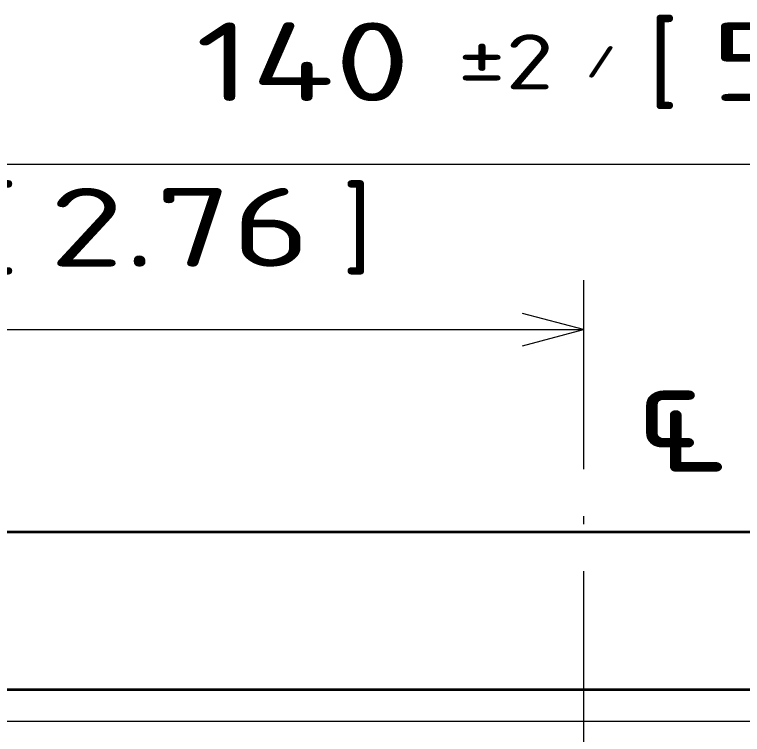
# Model space of a CAD drawing. Extents: x 23 to 587, y 4 to 413.
# Drawn here: x 250.54 to 273.67, y 169.09 to 191.96 of the extents above; entities that cross this region are included whole.
import ezdxf
from ezdxf.enums import TextEntityAlignment as Align

# ---------------------------------------------------------------- set-up
doc = ezdxf.new("R2010")
doc.units = 0
doc.linetypes.add('DASHDOT', pattern=[18.5, 12, -3, 0.5, -3])
doc.layers.get('0').update_dxf_attribs({"lineweight": 13})
doc.styles.add('GDT', font='gdt.shx')
doc.styles.get("Standard").update_dxf_attribs({"font": 'isocp.shx'})
doc.dimstyles.get("Standard").update_dxf_attribs({"dimtxt": 2.5, "dimasz": 2.5, "dimexe": 1.25, "dimexo": 0.625, "dimtad": 1, "dimtxsty": 'Standard', "dimcen": 2.5, "dimadec": 0, "dimazin": 0, "dimtfac": 1, "dimtmove": 0, "dimatfit": 0, "dimfxl": 0, "dimarcsym": 0})

# ---------------------------------------------------------------- blocks, each defined once
blk = doc.blocks.new('*D617')
at = {"color": 7, "lineweight": 13, "ltscale": 0.335824}
blk.add_line((233.616, 170.519), (233.616, 183.952), dxfattribs=at)
at = {"color": 7, "lineweight": 13}
blk.add_line((233.616, 181.952), (268.616, 181.952), dxfattribs=at)
for points in [[(235.548, 182.469), (233.616, 181.952), (235.548, 181.434)], [(266.684, 181.434), (268.616, 181.952), (266.684, 182.469)]]:
    blk.add_lwpolyline(points, dxfattribs=at)
for s, height, width, p, p2 in [('[', 2.5, 1.552521, (249.674, 183.952), (250.645, 183.952)), (']', 2.5, 1.552524, (260.942, 183.952), (261.912, 183.952)), ('70', 2.5, 1.402227, (242.29, 183.952), (246.674, 183.952)), ('2.76', 2.5, 1.443274, (251.645, 183.952), (259.942, 183.952)), ('/', 1, 1.818182, (247.674, 184.702), (248.674, 184.702))]:
    blk.add_text(s, height=height, dxfattribs=dict(at, width=width)).set_placement(p, p2, align=Align.FIT)
blk = doc.blocks.new('*D618')
at = {"color": 7, "lineweight": 13, "ltscale": 0.467248}
for p, q in [((233.616, 170.519), (233.616, 189.208)), ((303.616, 170.519), (303.616, 189.208))]:
    blk.add_line(p, q, dxfattribs=at)
at = {"color": 7, "lineweight": 13}
blk.add_line((233.616, 187.208), (303.616, 187.208), dxfattribs=at)
for points in [[(235.548, 187.726), (233.616, 187.208), (235.548, 186.691)], [(301.684, 186.691), (303.616, 187.208), (301.684, 187.726)]]:
    blk.add_lwpolyline(points, dxfattribs=at)
for s, height, width, p, p2 in [('[', 2.5, 1.552524, (270.671, 189.208), (271.641, 189.208)), (']', 2.5, 1.552524, (281.939, 189.208), (282.909, 189.208)), ('140', 2.5, 1.475497, (256.293, 189.208), (263.12, 189.208)), ('5.51', 2.5, 1.619006, (272.641, 189.208), (280.939, 189.208)), ('%%p2', 1.75, 1.330975, (264.62, 189.583), (267.671, 189.583)), ('/', 1, 1.818182, (268.671, 189.958), (269.671, 189.958))]:
    blk.add_text(s, height=height, dxfattribs=dict(at, width=width)).set_placement(p, p2, align=Align.FIT)
blk = doc.blocks.new('BLOCK7066')
at = {"color": 7, "lineweight": 13, "style": 'GDT'}
blk.add_text('q', height=6, dxfattribs=at).set_placement((3.338, 74.452), (7.738, 74.452), align=Align.FIT)
blk = doc.blocks.new('BLOCK7079')
at = {"color": 7, "linetype": 'DASHDOT', "lineweight": 13}
blk.add_line((0, 86.013), (0, -84.245), dxfattribs=at)
blk = doc.blocks.new('BLOCK7080')
at = {"color": 7, "lineweight": 35}
for p, q in [((85, 70), (-85, 70)), ((-68, 60), (68, 60))]:
    blk.add_line(p, q, dxfattribs=at)
at = {"color": 7, "lineweight": 13}
blk.add_line((-68, 58), (68, 58), dxfattribs=at)

msp = doc.modelspace()

# ---------------------------------------------------------------- block references
at = {"lineweight": 0, "xscale": 0.5, "yscale": 0.5, "zscale": 0.5}
for name in ['BLOCK7079', 'BLOCK7066', 'BLOCK7080']:
    msp.add_blockref(name, (268.6158, 140.5185), dxfattribs=at)

# ---------------------------------------------------------------- dimensions: what is measured, and where the dimension line sits
at = {"color": 0, "lineweight": 0}
dim = msp.add_linear_dim(base=(233.6157, 187.2085), p1=(303.6157, 169.5185), p2=(233.6157, 169.5185), angle=180, text='<>{}{%%p2}', dimstyle='Standard', override={"dimlfac": 2, "dimtol": 0, "dimlim": 0, "dimtp": 2, "dimtm": 2}, dxfattribs=at)
dim.commit()
dim.dimension.update_dxf_attribs({"geometry": '*D618', "text_midpoint": (269.6009, 187.2085), "dimtype": 161})
dim = msp.add_linear_dim(base=(268.6158, 181.9515), p1=(233.6157, 169.5185), p2=(268.6158, 183.5253), angle=359.99809, dimstyle='Standard', override={"dimlfac": 2}, dxfattribs=at)
dim.commit()
dim.dimension.update_dxf_attribs({"geometry": '*D617', "text_midpoint": (252.1009, 181.9515), "dimtype": 160})

doc.saveas('drawing.dxf')
